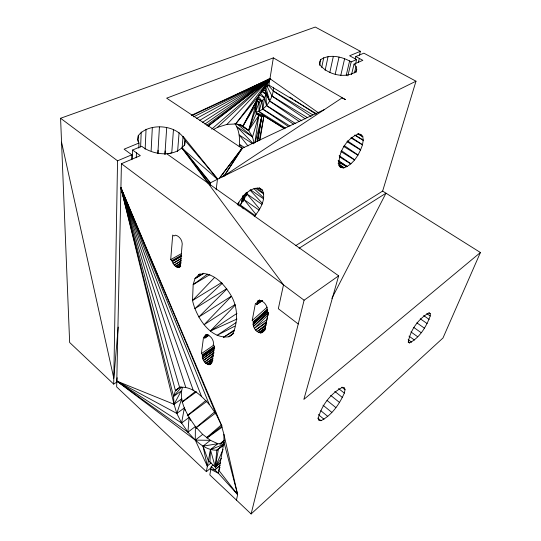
<?xml version="1.0" encoding="UTF-8"?>
<svg xmlns="http://www.w3.org/2000/svg" width="541" height="541" viewBox="0 0 541 541"><rect width="100%" height="100%" fill="white"/><g stroke="black" fill="none" stroke-linecap="round" stroke-linejoin="round"><path stroke-width="0.81" d="M211.159 462.853L207.277 466.092L195.287 440.124L195.369 426.511C187.565 415.474 178.239 401.368 182.445 387.336M430.23 316.005L430.257 313.746L429.216 312.847C418.66 318.284 410.004 330.47 408.299 342.223L409.483 342.92C419.735 337.74 426.355 326.527 430.23 316.005L426.761 313.604M117.133 381.865L113.698 384.11L117.546 160.819L60.585 118.269L315.281 27.05L360.401 51.307L359.434 55.283M138.767 148.092L138.963 143.027L137.624 139.693L138.3 135.595C148.694 122.192 177.975 124.423 185.042 140.437L184.711 144.535C175.622 157.844 152.92 155.368 141.681 146.226L132.599 150.026L140.308 155.639L121.427 163.72L116.66 386.91L206.364 471.671L211.578 467.39M157.965 153.597L158.067 150.222M254.182 143.399L252.546 136.927L248.63 130.496L255.474 109.911L255.602 105.312L256.968 100.153L259.43 94.946L269.959 78.709L318.189 112.65M131.632 159.73L131.788 154.794L124.126 149.181L138.963 143.027M132.302 159.047L132.599 150.026M267.315 310.892L268.208 313.253L264.657 330.395L268.208 313.253L266.781 312.143C268.891 307.207 263.954 299.795 258.449 300.62L257.448 301.452L256.853 304.421L262.432 300.688M136.258 157.742L136.44 152.826M138.077 141.471L138.3 135.595M165.032 154.313L165.161 150.932M209.962 462.068L210.429 449.639L217.834 443.708L223.44 444.134M140.606 147.057L141.221 131.984M254.216 216.637C260.045 209.638 266.314 199.636 262.52 190.331L259.903 188.241C249.577 187.003 241.908 196.958 237.235 204.924M145.15 149.221L146.063 129.204M256.116 112.176C266.706 109.485 273.306 97.691 273.584 87.263M151.128 150.777L152.339 127.5M157.864 153.59L159.433 127.013M164.937 154.3L166.696 127.771M171.761 152.846L173.451 129.712M223.967 444.837L216.799 450.2C204.606 450.41 195.429 440.617 187.937 432.164L189.073 417.429L181.593 423.001L116.788 381.067L117.16 377.719M177.59 151.649L179.098 132.646M170.706 259.599L172.694 235.065L173.931 236.025L175.44 235.179C180.038 236.045 183.183 241.773 181.986 246.196L180.451 265.097L180.092 266.409L178.26 267.518C174.919 266.923 172.789 263.602 171.903 260.559L170.706 259.599L181.573 253.553M182.053 148.728L183.088 136.318M118.215 327.095L113.799 378.26L61.552 142.175M184.609 145.401L185.042 140.437L217.698 179.132L415.995 81.197L363.863 53.167L355.822 56.534L355.248 58.942M223.616 444.695L216.799 450.2L215.277 467.039L208.197 460.425L203.017 446.149L210.415 440.306L217.834 443.708L203.017 446.149L207.277 466.092M209.874 184.637L210.064 183.014L182.087 148.261L217.462 179.281L216.143 189.877M212.897 360.232L210.821 361.686L210.456 364.086L209.678 364.688L211.058 363.714L209.678 364.688C205.161 364.695 201.32 358.866 202.55 354.632L201.38 353.631L203.551 337.084L204.748 338.084L208.894 335.319M241.665 149.898L241.881 148.261L166.642 98.171L273.347 57.867L345.476 99.605L342.02 97.928L223.643 176.183M210.233 185.36L210.564 182.912L183.879 149.803L208.386 182.885L210.564 182.912M242.828 201.773L243.727 195.159M239.223 146.665C239.994 138.868 239.46 130.178 234.895 123.537M254.939 142.574L258.747 115.7L256.562 113.482L255.474 109.911M255.65 110.743L257.191 101.072L257.016 99.537M257.807 141.174L261.79 116.369L263.934 115.828L284.715 128.535M260.005 140.018L263.934 115.828L259.011 111.466L259.146 102.222L256.414 100.531M213.742 129.394L217.36 127.399L226.977 124.383L235.619 123.97L259.43 94.946L262.75 90.239L266.571 86.526L268.918 85.12L273.347 57.867M206.364 471.671L210.429 449.639L223.474 444.499M362.463 144.866L363.221 140.302L362.801 136.731L361.219 134.52L358.609 133.911C346.598 138.34 337.645 152.805 339.268 165.532L340.999 167.527L343.684 167.893C353.557 164.491 359.278 154.246 362.463 144.866L350.974 137.928M213.201 464.962L211.247 466.565L209.834 474.944L251.112 513.95L442.984 337.99L480.415 252.512L382.636 191.088L295.569 245.729M246.229 195.943L246.797 192.643M218.381 449.348L215.277 467.039L220.491 462.738M257.313 141.323L261.79 116.369L256.103 112.799M181.593 423.001L184.353 407.921L176.819 413.425L116.788 381.067L195.287 440.124L210.415 440.306L202.692 434.382L195.369 426.511L187.937 432.164L116.788 381.067L174.046 404.296L176.819 413.425L181.593 423.001L187.937 432.164M257.212 141.16L261.79 116.369L255.967 113.468M259.355 140.545L263.934 115.828L256.17 112.67M264.015 331.106L261.668 332.85C256.393 333.351 251.666 326.419 253.567 321.604L252.201 320.515L255.453 303.332L256.853 304.421L262.338 300.512M241.394 203.862L243.017 195.774M319.589 65.265L320.779 59.537C329.888 53.647 342.406 56.724 351.177 61.884L356.607 59.584L355.444 64.413M344.326 393.111L345.023 389.736L344.441 387.714L342.595 387.261C330.693 393.307 321.3 405.73 318.176 418.66L318.967 420.485L320.989 420.682C331.951 415.143 339.444 404.093 344.326 393.111L338.558 388.539M321.692 67.456L323.748 57.671M241.185 203.964L242.902 195.828M246.628 195.125L247.156 192.65M325.121 70.411L328.069 56.595M171.037 153.076L167.007 153.942L207.974 183.088L283.498 284.843L278.324 308.715L298.24 324.005L251.112 513.95M329.787 72.609L333.33 56.399M236.444 500.094L237.641 494.63L223.9 434.274L221.222 424.658L120.914 187.781L174.046 404.296L181.648 398.839L181.769 400.516M335.224 74.083L339.031 57.096M340.735 75.591L344.637 58.617M346.213 75.382L349.635 60.822M347.87 75.855L351.177 61.884M351.522 74.638L354.051 64.109L362.835 60.342L355.822 56.534M354.429 72.934L356.005 66.435L354.051 64.109M355.937 72.575L356.729 69.322L356.005 66.435M358.345 62.445L359.319 58.435M298.24 324.005L304.089 300.221L338.646 275.822L207.974 183.088M243.457 201.076L245.445 193.022M255.21 142.56L261.79 116.369L258.747 115.7L248.63 130.496L239.704 124.728M247.251 192.265L244.025 199.568L239.115 206.074M338.646 275.822L303.853 399.4L480.415 252.512M265.022 87.209L265.956 94.181L264.542 97.962L261.952 101.025L259.011 111.466L285.492 128.068M253.452 143.845L236.951 126.797L252.546 136.927L258.747 115.7M382.636 191.088L415.995 81.197M216.19 414.372L209.326 404.526L120.914 187.781L173.56 396.425L181.221 390.987L174.046 404.296L173.56 396.425L175.446 390.582L120.914 187.781L216.19 414.372L221.222 424.658M176.819 413.425L181.648 398.839M255.683 111.568L259.146 102.222L261.952 101.025L258.47 96.562M220.025 467.262L218.848 470.372L237.641 494.63L223.967 442.207L223.9 434.274M356.729 69.322L355.64 71.879C344.786 78.817 327.866 74.739 319.995 64.9L319.481 62.026L320.779 59.537M266.571 86.526L269.959 78.709L191.426 115.314M262.656 332.106L263.21 330.835L264.549 329.834L263.21 330.835L264.441 330.22M223.108 449.449L215.277 467.039L210.429 449.639M255.109 105.61L257.191 101.072L259.146 102.222L256.427 100.552M256.562 113.482L248.63 130.496L240.941 125.269M331.863 298.395L385.983 193.191L299.072 248.265M192.028 115.531L269.959 78.709L235.619 123.97L242.929 126.073L259.43 94.946M240.001 124.511L242.929 126.073L255.602 105.312L248.63 130.496L242.929 126.073L256.968 100.153M262.75 90.239L269.959 78.709L193.637 116.829M224.603 175.548L242.165 148.315L324.586 109.458M219.335 178.32L242.165 148.315L224.319 175.48L221.979 177.015M221.343 458.355L215.277 467.039L220.383 462.636M220.221 177.157L241.881 148.261M173.56 396.425L181.58 387.018M226.977 124.383L269.959 78.709L196.383 118.513M214.506 277.519L192.515 300.498C196.031 316.458 209.962 339.572 228.931 336.752L231.67 334.879M236.951 319.062L210.449 330.984L235.335 305.023M231.278 296.475L204.16 324.674L234.97 304.583M226.868 289.029L198.777 317.026L231.149 296.319M268.099 314.909L254.412 328.272L266.686 319.731M267.991 312.421L253.506 326.345L268.417 312.962M267.761 310.629L253.046 324.451L267.355 311.643M217.36 127.399L269.959 78.709L199.778 120.298M222.365 283.227L194.774 308.715L226.645 288.725M267.382 309.716L253.08 322.788L267.416 309.979M252.201 320.515L267.18 307.16M253.567 321.604L267.301 309.337M211.666 129.137L269.959 78.709L202.327 122.482M206.689 437.547L221.404 424.861M237.641 494.63L218.334 473.206L210.774 469.378L214.784 469.872L219.916 465.497M196.173 427.458L214.905 411.701M214.784 469.872L219.984 465.571M187.72 415.224L206.067 400.293M219.957 443.762L224.562 440.063M206.872 437.804L222.128 425.848M182.047 401.929L195.328 391.535M266.172 321.881L255.677 330.057L266.578 322.436M265.57 326.135L257.185 331.532L265.814 324.81M195.287 440.124L202.692 434.382M213.296 355.363L204.654 362.017L213.607 355.795M208.042 126.351L269.959 78.709L204.904 124.085M212.971 358.839L205.952 363.356L212.559 358.277M180.606 386.957L175.446 390.582L179.619 387.383C192.048 385.733 201.665 396.222 209.326 404.526M214.06 352.38L203.531 360.421L213.878 353.259M196.356 427.674L215.845 412.803M208.109 125.789L269.959 78.709L206.696 125.323M216.799 450.2L223.893 444.803M220.14 444.012L224.184 440.969M214.04 350.21L202.706 358.717L213.749 351.095M187.2 415.941L206.851 401.361M214.425 348.154L202.246 357.067L214.689 348.512M207.467 274.186L193.171 284.62L192.515 300.498L221.763 282.47M175.446 390.582L180.099 387.207M182.202 402.132L196.566 391.758M207.047 438.007L222.114 427.153M208.812 335.204L204.748 338.084L205.107 335.555L205.891 334.886C210.605 334.629 214.594 340.85 213.215 345.178L214.432 346.199L212.011 362.7L210.821 361.686M214.547 346.882L202.206 355.633L214.669 347.085M265.09 329.631L260.329 332.999L264.495 330.145M265.59 327.745L258.787 332.539L265.063 328.387M211.348 362.828L208.596 364.756L211.382 362.855M257.185 331.532L266.03 325.317M212.126 360.928L207.311 364.296L211.511 361.523M233.739 333.398L228.931 336.752L232.995 333.506C238.385 320.61 237.783 305.996 230.216 294.101C224.184 284.701 215.805 275.044 204.079 273.557L198.696 274.801L194.956 278.635L193.171 284.62L209.84 274.639M205.952 363.356L212.836 358.548M260.309 300.438L256.894 302.804L260.39 300.478M207.46 334.798L204.714 336.698L208.17 334.392M202.55 354.632L214.337 346.558M233.901 330.233L223.44 337.368L234.294 330.815M201.38 353.631L213.864 345.104M235.89 322.673L217.076 335.359L234.801 326.149M210.449 330.984L236.965 313.374M203.45 273.252L194.956 278.635L203.531 273.55M217.698 179.132L210.064 183.014M181.316 260.559L174.236 265.036L180.822 261.31M180.937 258.422L173.066 263.372L181.127 258.841M180.795 263.623L175.575 266.355L181.208 262.818M181.512 255.974L172.18 261.54L181.722 256.197M179.335 267.24L180.775 266.409M180.62 265.131L176.961 267.213L180.606 265.239M175.575 266.355L180.701 263.447M171.903 260.559L181.323 255.298M117.546 160.819L131.788 154.794M261.587 90.773L263.71 89.894L265.645 91.098L269.641 101.039L299.349 121.576M360.401 51.307L349.614 55.77L356.607 59.584M257.313 99.253L261.952 101.025L262.818 109.12L288.617 126.675M338.734 162.266L346.774 166.743M338.835 165.384L343.136 167.818M357.75 133.708L362.801 136.731M354.551 135.094L363.221 140.302M268.918 85.12L316.505 113.752M268.126 85.038L273.394 91.064L312.901 114.929M266.862 85.978L272.022 96.068L307.322 117.546M346.937 141.654L360.624 149.985M358.419 134.006L362.74 136.643M261.844 91.672L265.956 94.181L269.641 101.039L301.925 120.846M338.45 161.387L347.052 166.642L338.463 161.259M259.085 94.614L264.542 97.962L266.476 105.529L293.465 124.146M343.535 146.374L357.878 155.179M257.178 98.083L261.952 101.025M295.812 123.673L266.476 105.529L265.956 94.181L262.223 90.834M340.898 151.554L354.49 159.967M289.99 126.046L262.818 109.12L264.542 97.962L260.728 93.471M339.329 156.782L350.771 163.909M263.934 115.828L284.539 128.765M338.68 164.748L343.684 167.893M339.633 166.662L340.999 167.527M355.363 135.196L363.207 140.166M241.543 125.181L242.929 126.073M289.848 97.123L292.667 98.969M294.074 99.896L315.944 114.212M351.21 137.306L362.49 144.697M252.491 143.642L239.19 134.932L248.021 145.955M244.397 147.51L239.562 144.305L242.368 148.511M273.394 91.064L311.109 116.437M347.423 140.863L360.691 149.796M339.268 166.188L340.647 167.122M338.125 160.366L347.194 166.54M272.022 96.068L305.3 118.871M344.123 145.475L357.986 154.983M259.173 188.031L262.52 190.331M339.146 155.646L350.913 163.761M255.42 188.234L263.771 193.982M341.493 150.709L354.619 159.784M428.925 312.82L430.257 313.746M250.422 189.735L263.562 198.831M423.637 315.559L429.148 319.393M261.939 204.397L246.818 193.847L259.66 208.975M259.281 188.011L261.986 189.905M420.276 318.777L427.126 323.572M259.071 210.151L244.025 199.568L256.021 214.479M416.868 322.849L424.374 328.137M413.649 327.366L421.141 332.681M255.23 215.589L240.224 204.944L243.349 208.846M410.923 331.917L417.726 336.773M408.996 336.123L414.447 340.039M408.185 339.694L411.606 342.162M408.171 341.973L409.483 342.92M121.427 163.72L283.41 284.722M283.498 284.843L304.089 300.221M338.098 163.22L344.096 167.744M223.48 174.98L224.819 175.994M341.797 387.187L345.023 389.736M334.784 391.4L342.426 397.493M330.646 395.349L339.525 402.477M327.028 400.435L335.88 407.596M322.991 405.182L331.836 412.384M320.799 410.693L327.758 416.401M257.205 188.052L263.514 193.245M318.311 414.555L324.018 419.261M317.797 418.044L320.989 420.682M237.289 124.045L252.546 136.927M223.683 443.748L223.392 443.478L223.967 442.207L218.334 473.206L211.247 466.565M113.698 384.11L69.647 342.487L60.585 118.269M253.912 188.626L263.602 197.844M250.016 190.094L262.27 203.26M183.203 136.488L216.961 178.253M182.087 148.261L207.852 183M182.547 148.126L183.582 149.539M195.369 426.511L196.796 428.533M189.073 417.429L190.588 420.404M201.394 396.188L120.914 187.781L179.619 387.383M193.238 390.23L120.914 187.781L185.732 387.221M184.353 407.921L185.11 410.335M265.672 86.621L269.641 101.039M238.824 202.253L238.858 205.533M206.493 334.622L205.107 335.555L206.486 334.636M259.524 300.059L257.448 301.452L259.545 300.052M200.136 273.949L198.696 274.801L200.177 273.996M180.451 266.267L178.26 267.518L180.43 266.3M265.645 91.098L262.892 89.427L265.645 91.098"/></g></svg>
